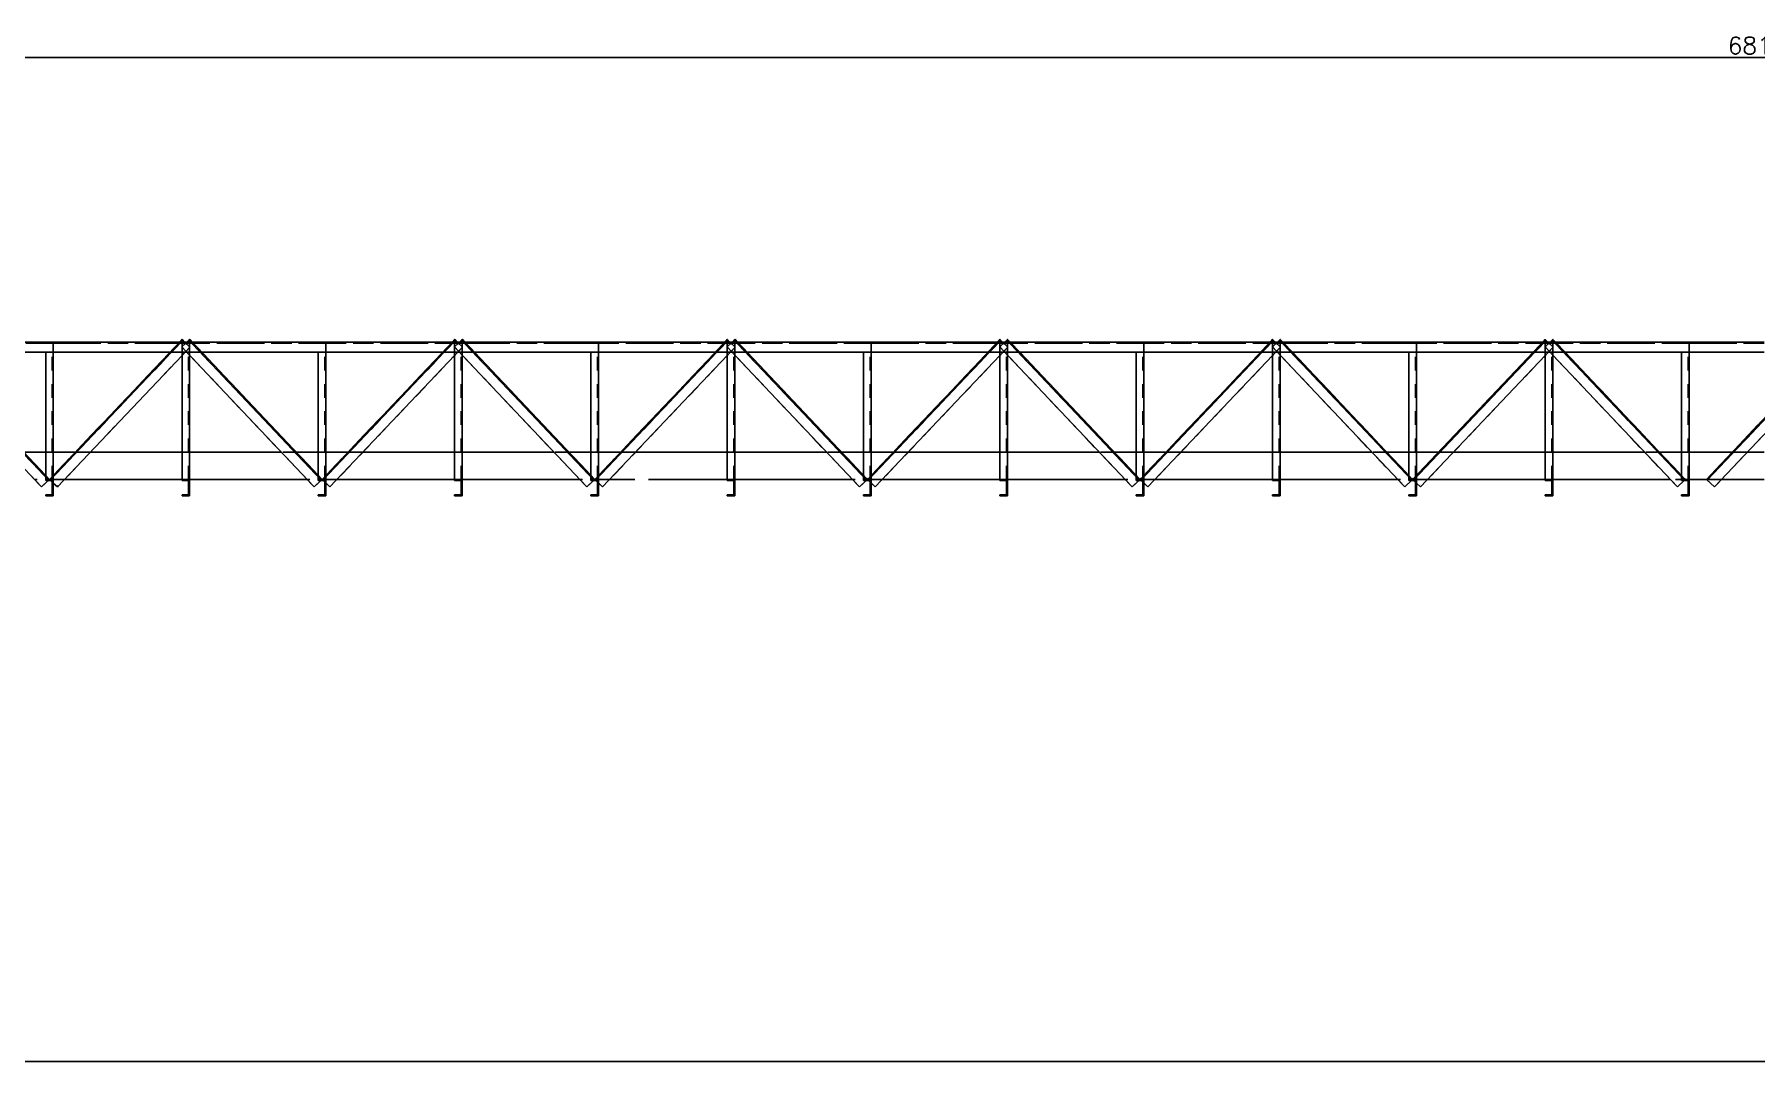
# Model space of a CAD drawing. Header units: millimetres. Extents: x 2368 to 8313, y 7493 to 11698.
# Drawn here: x 4962.8 to 5215.3, y 8225.6 to 8376.3 of the extents above; entities that cross this region are included whole.
import ezdxf

# ---------------------------------------------------------------- set-up
doc = ezdxf.new("R2010")
doc.units = ezdxf.units.MM
for name, pattern in [('XKITLINE00', [0]), ('XKITLINE02', [4, 2, -2]), ('XKITLINE03', [6, 3, -1, 1, -1])]:
    doc.linetypes.add(name, pattern=pattern)
doc.styles.add('ROMANS', font='romans.shx')
doc.dimstyles.new('MD300', dxfattribs={"dimtxt": 2.5, "dimasz": 2.5, "dimexe": 1, "dimexo": 1, "dimgap": 0.5, "dimtad": 1, "dimdec": 1, "dimlfac": 50, "dimrnd": 0.5, "dimdsep": 46, "dimtxsty": 'ROMANS', "dimcen": 1, "dimclrd": 146, "dimclre": 146, "dimclrt": 30, "dimadec": 1, "dimazin": 2, "dimtfac": 1, "dimtdec": 1, "dimtmove": 0, "dimatfit": 1, "dimfxl": 1, "dimtolj": 1, "dimtzin": 0, "dimlwd": -1, "dimlwe": -1, "dimarcsym": 0})

# ---------------------------------------------------------------- blocks, each defined once
blk = doc.blocks.new('*D53')
at = {"color": 146, "transparency": 16777216}
for p, q in [((4535.08, 8331.99), (4535.08, 8373.91)), ((5898.19, 8332.16), (5898.19, 8373.91)), ((4537.58, 8372.91), (5895.69, 8372.91))]:
    blk.add_line(p, q, dxfattribs=at)
for points in [[(4537.58, 8373.33), (4537.58, 8372.5), (4535.08, 8372.91)], [(5895.69, 8373.33), (5895.69, 8372.5), (5898.19, 8372.91)]]:
    blk.add_solid(points, dxfattribs=at)
at = {"layer": 'Defpoints', "color": 0, "transparency": 16777216}
for p in [(5898.19, 8372.91), (4535.08, 8330.99), (5898.19, 8331.16)]:
    blk.add_point(p, dxfattribs=at)
at = {"color": 30, "transparency": 16777216, "insert": (5216.63, 8374.66), "char_height": 2.5, "attachment_point": 5, "style": 'ROMANS'}
blk.add_mtext('\\A1;68155', dxfattribs=at)

msp = doc.modelspace()

# ---------------------------------------------------------------- linework, layer by layer
at = {"color": 3, "linetype": 'XKITLINE02'}
for p, q in [((5216.5881, 8331.1614), (4396.5882, 8331.1614)), ((5216.5881, 8330.9914), (4396.5882, 8330.9914)), ((5216.5882, 8330.9914), (4396.5883, 8330.9914)), ((4963.875, 8309.8924), (4944.4575, 8330.4408)), ((4964.9217, 8310.8815), (4945.5041, 8331.4298)), ((4965.0379, 8310.9913), (4945.6204, 8331.5397)), ((4965.5879, 8330.9913), (4964.4879, 8330.9913)), ((4964.4879, 8311.3404), (4964.4879, 8330.9913)), ((4965.5879, 8330.9913), (4964.4879, 8330.9913)), ((4964.4879, 8310.9913), (4964.4879, 8330.9913)), ((4984.4936, 8331.5095), (4965.0379, 8310.9913)), ((4984.6097, 8331.3994), (4965.154, 8310.8813)), ((4965.4479, 8310.9913), (4965.4479, 8330.9913)), ((4965.4479, 8310.9913), (4965.4479, 8330.9913)), ((4965.5879, 8311.3388), (4965.5879, 8330.9913)), ((4965.5879, 8310.9913), (4965.5879, 8330.9913)), ((4985.6547, 8330.4086), (4966.199, 8309.8904)), ((4984.1636, 8331.1614), (4982.7413, 8329.6614)), ((4984.3841, 8331.1614), (4982.9618, 8329.6614)), ((4985.6204, 8331.5397), (4984.4575, 8330.4408)), ((4985.2201, 8331.1614), (4984.4575, 8330.4408)), ((4985.5879, 8329.2445), (4984.4575, 8330.4408)), ((5003.875, 8309.8924), (4984.4575, 8330.4408)), ((4985.5879, 8330.9913), (4984.4879, 8330.9913)), ((4984.4879, 8329.6614), (4984.4879, 8330.9913)), ((4985.5879, 8330.9913), (4984.4879, 8330.9913)), ((4984.4879, 8310.9913), (4984.4879, 8330.9913)), ((4985.6547, 8330.4086), (4984.4879, 8329.1781)), ((4985.6547, 8330.4086), (4984.4936, 8331.5095)), ((4985.6547, 8330.4086), (4984.8607, 8331.1614)), ((4985.4479, 8310.9913), (4985.4479, 8330.9913)), ((4985.4479, 8310.9913), (4985.4479, 8330.9913)), ((5004.9217, 8310.8815), (4985.5041, 8331.4298)), ((4985.5879, 8329.6614), (4985.5879, 8330.9913)), ((4985.5879, 8310.9913), (4985.5879, 8330.9913)), ((5005.0379, 8310.9913), (4985.6204, 8331.5397)), ((4987.1752, 8329.6614), (4985.7577, 8331.1614)), ((4987.3953, 8329.6614), (4985.9778, 8331.1614)), ((5005.5879, 8330.9913), (5004.4879, 8330.9913)), ((5004.4879, 8311.3404), (5004.4879, 8330.9913)), ((5005.5879, 8330.9913), (5004.4879, 8330.9913)), ((5004.4879, 8310.9913), (5004.4879, 8330.9913)), ((5024.4936, 8331.5095), (5005.0379, 8310.9913)), ((5024.6097, 8331.3994), (5005.154, 8310.8813)), ((5005.4479, 8310.9913), (5005.4479, 8330.9913)), ((5005.4479, 8310.9913), (5005.4479, 8330.9913)), ((5005.5879, 8311.3388), (5005.5879, 8330.9913)), ((5005.5879, 8310.9913), (5005.5879, 8330.9913)), ((5025.6547, 8330.4086), (5006.199, 8309.8904)), ((5024.1636, 8331.1614), (5022.7413, 8329.6614)), ((5024.3841, 8331.1614), (5022.9618, 8329.6614)), ((5025.6204, 8331.5397), (5024.4575, 8330.4408)), ((5025.2201, 8331.1614), (5024.4575, 8330.4408)), ((5025.5879, 8329.2445), (5024.4575, 8330.4408)), ((5043.875, 8309.8924), (5024.4575, 8330.4408)), ((5025.5879, 8330.9913), (5024.4879, 8330.9913)), ((5024.4879, 8329.6614), (5024.4879, 8330.9913)), ((5025.5879, 8330.9913), (5024.4879, 8330.9913)), ((5024.4879, 8310.9913), (5024.4879, 8330.9913)), ((5025.6547, 8330.4086), (5024.4879, 8329.1781)), ((5025.6547, 8330.4086), (5024.4936, 8331.5095)), ((5025.6547, 8330.4086), (5024.8607, 8331.1614)), ((5025.4479, 8310.9913), (5025.4479, 8330.9913)), ((5025.4479, 8310.9913), (5025.4479, 8330.9913)), ((5044.9217, 8310.8815), (5025.5041, 8331.4298)), ((5025.5879, 8329.6614), (5025.5879, 8330.9913)), ((5025.5879, 8310.9913), (5025.5879, 8330.9913)), ((5045.0379, 8310.9913), (5025.6204, 8331.5397)), ((5027.1752, 8329.6614), (5025.7577, 8331.1614)), ((5027.3953, 8329.6614), (5025.9778, 8331.1614)), ((5045.5879, 8330.9913), (5044.4879, 8330.9913)), ((5044.4879, 8311.3404), (5044.4879, 8330.9913)), ((5045.5879, 8330.9913), (5044.4879, 8330.9913)), ((5044.4879, 8310.9913), (5044.4879, 8330.9913)), ((5064.4936, 8331.5095), (5045.0379, 8310.9913)), ((5064.6097, 8331.3994), (5045.154, 8310.8813)), ((5045.4479, 8310.9913), (5045.4479, 8330.9913)), ((5045.4479, 8310.9913), (5045.4479, 8330.9913)), ((5045.5879, 8311.3388), (5045.5879, 8330.9913)), ((5045.5879, 8310.9913), (5045.5879, 8330.9913)), ((5065.6547, 8330.4086), (5046.199, 8309.8904)), ((5064.1636, 8331.1614), (5062.7413, 8329.6614)), ((5064.3841, 8331.1614), (5062.9618, 8329.6614)), ((5065.6204, 8331.5397), (5064.4575, 8330.4408)), ((5065.2201, 8331.1614), (5064.4575, 8330.4408)), ((5065.5879, 8329.2445), (5064.4575, 8330.4408)), ((5083.875, 8309.8924), (5064.4575, 8330.4408)), ((5065.5879, 8330.9913), (5064.4879, 8330.9913)), ((5064.4879, 8310.9913), (5064.4879, 8330.9913)), ((5065.5879, 8330.9913), (5064.4879, 8330.9913)), ((5064.4879, 8329.6614), (5064.4879, 8330.9913)), ((5065.6547, 8330.4086), (5064.4879, 8329.1781)), ((5065.6547, 8330.4086), (5064.4936, 8331.5095)), ((5065.6547, 8330.4086), (5064.8607, 8331.1614)), ((5065.4479, 8310.9913), (5065.4479, 8330.9913)), ((5065.4479, 8310.9913), (5065.4479, 8330.9913)), ((5084.9217, 8310.8815), (5065.5041, 8331.4298)), ((5065.5879, 8310.9913), (5065.5879, 8330.9913)), ((5065.5879, 8329.6614), (5065.5879, 8330.9913)), ((5085.0379, 8310.9913), (5065.6204, 8331.5397)), ((5067.1752, 8329.6614), (5065.7577, 8331.1614)), ((5067.3953, 8329.6614), (5065.9778, 8331.1614)), ((5085.5879, 8330.9913), (5084.4879, 8330.9913)), ((5084.4879, 8310.9913), (5084.4879, 8330.9913)), ((5085.5879, 8330.9913), (5084.4879, 8330.9913)), ((5084.4879, 8311.3404), (5084.4879, 8330.9913)), ((5104.4936, 8331.5095), (5085.0379, 8310.9913)), ((5104.6097, 8331.3994), (5085.154, 8310.8813)), ((5085.4479, 8310.9913), (5085.4479, 8330.9913)), ((5085.4479, 8310.9913), (5085.4479, 8330.9913)), ((5085.5879, 8310.9913), (5085.5879, 8330.9913)), ((5085.5879, 8311.3388), (5085.5879, 8330.9913)), ((5105.6547, 8330.4086), (5086.199, 8309.8904)), ((5104.1636, 8331.1614), (5102.7413, 8329.6614)), ((5104.3841, 8331.1614), (5102.9618, 8329.6614)), ((5105.6204, 8331.5397), (5104.4575, 8330.4408)), ((5105.2201, 8331.1614), (5104.4575, 8330.4408)), ((5123.875, 8309.8924), (5104.4575, 8330.4408)), ((5105.5879, 8329.2445), (5104.4575, 8330.4408)), ((5105.5879, 8330.9913), (5104.4879, 8330.9913)), ((5104.4879, 8310.9913), (5104.4879, 8330.9913)), ((5105.5879, 8330.9913), (5104.4879, 8330.9913)), ((5104.4879, 8329.6614), (5104.4879, 8330.9913)), ((5105.6547, 8330.4086), (5104.4879, 8329.1781)), ((5105.6547, 8330.4086), (5104.4936, 8331.5095)), ((5105.6547, 8330.4086), (5104.8607, 8331.1614)), ((5105.4479, 8310.9913), (5105.4479, 8330.9913)), ((5105.4479, 8310.9913), (5105.4479, 8330.9913)), ((5124.9217, 8310.8815), (5105.5041, 8331.4298)), ((5105.5879, 8310.9913), (5105.5879, 8330.9913)), ((5105.5879, 8329.6614), (5105.5879, 8330.9913)), ((5125.0379, 8310.9913), (5105.6204, 8331.5397)), ((5107.1752, 8329.6614), (5105.7577, 8331.1614)), ((5107.3953, 8329.6614), (5105.9778, 8331.1614)), ((5125.5879, 8330.9913), (5124.4879, 8330.9913)), ((5124.4879, 8310.9913), (5124.4879, 8330.9913)), ((5125.5879, 8330.9913), (5124.4879, 8330.9913)), ((5124.4879, 8311.3404), (5124.4879, 8330.9913)), ((5144.4936, 8331.5095), (5125.0379, 8310.9913)), ((5144.6097, 8331.3994), (5125.154, 8310.8813)), ((5125.4479, 8310.9913), (5125.4479, 8330.9913)), ((5125.4479, 8310.9913), (5125.4479, 8330.9913)), ((5125.5879, 8310.9913), (5125.5879, 8330.9913)), ((5125.5879, 8311.3388), (5125.5879, 8330.9913)), ((5145.6547, 8330.4086), (5126.199, 8309.8904)), ((5144.1636, 8331.1614), (5142.7413, 8329.6614)), ((5144.3841, 8331.1614), (5142.9618, 8329.6614)), ((5145.6204, 8331.5397), (5144.4575, 8330.4408)), ((5145.2201, 8331.1614), (5144.4575, 8330.4408)), ((5145.5879, 8329.2445), (5144.4575, 8330.4408)), ((5163.875, 8309.8924), (5144.4575, 8330.4408)), ((5145.5879, 8330.9913), (5144.4879, 8330.9913)), ((5144.4879, 8310.9913), (5144.4879, 8330.9913)), ((5145.5879, 8330.9913), (5144.4879, 8330.9913)), ((5144.4879, 8329.6614), (5144.4879, 8330.9913)), ((5145.6547, 8330.4086), (5144.4879, 8329.1781)), ((5145.6547, 8330.4086), (5144.4936, 8331.5095)), ((5145.6547, 8330.4086), (5144.8607, 8331.1614)), ((5145.4479, 8310.9913), (5145.4479, 8330.9913)), ((5145.4479, 8310.9913), (5145.4479, 8330.9913)), ((5164.9217, 8310.8815), (5145.5041, 8331.4298)), ((5145.5879, 8310.9913), (5145.5879, 8330.9913)), ((5145.5879, 8329.6614), (5145.5879, 8330.9913)), ((5165.0379, 8310.9913), (5145.6204, 8331.5397)), ((5147.1752, 8329.6614), (5145.7577, 8331.1614)), ((5147.3953, 8329.6614), (5145.9778, 8331.1614)), ((5165.5879, 8330.9913), (5164.4879, 8330.9913)), ((5164.4879, 8310.9913), (5164.4879, 8330.9913)), ((5165.5879, 8330.9913), (5164.4879, 8330.9913)), ((5164.4879, 8311.3404), (5164.4879, 8330.9913)), ((5184.4936, 8331.5095), (5165.0379, 8310.9913)), ((5184.6097, 8331.3994), (5165.154, 8310.8813)), ((5165.4479, 8310.9913), (5165.4479, 8330.9913)), ((5165.4479, 8310.9913), (5165.4479, 8330.9913)), ((5165.5879, 8310.9913), (5165.5879, 8330.9913)), ((5165.5879, 8311.3388), (5165.5879, 8330.9913)), ((5185.6547, 8330.4086), (5166.199, 8309.8904)), ((5182.7413, 8329.6614), (5184.1636, 8331.1614)), ((5182.9618, 8329.6614), (5184.3841, 8331.1614)), ((5184.4575, 8330.4408), (5185.6204, 8331.5397)), ((5184.4575, 8330.4408), (5185.2201, 8331.1614)), ((5185.5879, 8329.2445), (5184.4575, 8330.4408)), ((5203.875, 8309.8924), (5184.4575, 8330.4408)), ((5185.5879, 8330.9913), (5184.4879, 8330.9913)), ((5184.4879, 8329.6614), (5184.4879, 8330.9913)), ((5185.5879, 8330.9913), (5184.4879, 8330.9913)), ((5184.4879, 8310.9913), (5184.4879, 8330.9913)), ((5185.6547, 8330.4086), (5184.4879, 8329.1781)), ((5185.6547, 8330.4086), (5184.4936, 8331.5095)), ((5185.6547, 8330.4086), (5184.8607, 8331.1614)), ((5185.4479, 8310.9913), (5185.4479, 8330.9913)), ((5185.4479, 8310.9913), (5185.4479, 8330.9913)), ((5185.5041, 8331.4298), (5185.6204, 8331.5397)), ((5204.9217, 8310.8815), (5185.5041, 8331.4298)), ((5185.5879, 8329.6614), (5185.5879, 8330.9913)), ((5185.5879, 8310.9913), (5185.5879, 8330.9913)), ((5205.0379, 8310.9913), (5185.6204, 8331.5397)), ((5187.1752, 8329.6614), (5185.7577, 8331.1614)), ((5187.3953, 8329.6614), (5185.9778, 8331.1614)), ((5205.5879, 8330.9913), (5204.4879, 8330.9913)), ((5204.4879, 8311.3404), (5204.4879, 8330.9913)), ((5205.5879, 8330.9913), (5204.4879, 8330.9913)), ((5204.4879, 8310.9913), (5204.4879, 8330.9913)), ((5205.4479, 8310.9913), (5205.4479, 8330.9913)), ((5205.4479, 8310.9913), (5205.4479, 8330.9913)), ((5205.5879, 8329.6614), (5205.5879, 8330.9913)), ((5205.5879, 8310.9913), (5205.5879, 8330.9913)), ((5208.1384, 8310.9913), (5227.5559, 8331.5397)), ((5208.2547, 8310.8815), (5227.6722, 8331.4298)), ((5209.3013, 8309.8924), (5228.7189, 8330.4408)), ((5216.5881, 8329.6614), (4396.5882, 8329.6614)), ((4965.5879, 8314.9913), (4964.4879, 8314.9913)), ((4971.0357, 8314.9913), (4968.8308, 8314.9913)), ((4985.5879, 8314.9913), (4984.4879, 8314.9913)), ((5001.2581, 8314.9913), (4999.0568, 8314.9913)), ((5005.5879, 8314.9913), (5004.4879, 8314.9913)), ((5011.0357, 8314.9913), (5008.8308, 8314.9913)), ((5025.5879, 8314.9913), (5024.4879, 8314.9913)), ((5041.2581, 8314.9913), (5039.0568, 8314.9913)), ((5045.5879, 8314.9913), (5044.4879, 8314.9913)), ((5051.0357, 8314.9913), (5048.8308, 8314.9913)), ((5065.5879, 8314.9913), (5064.4879, 8314.9913)), ((5081.2581, 8314.9913), (5079.0568, 8314.9913)), ((5085.5879, 8314.9913), (5084.4879, 8314.9913)), ((5091.0357, 8314.9913), (5088.8308, 8314.9913)), ((5105.5879, 8314.9913), (5104.4879, 8314.9913)), ((5121.2581, 8314.9913), (5119.0568, 8314.9913)), ((5125.5879, 8314.9913), (5124.4879, 8314.9913)), ((5131.0357, 8314.9913), (5128.8308, 8314.9913)), ((5145.5879, 8314.9913), (5144.4879, 8314.9913)), ((5161.2581, 8314.9913), (5159.0568, 8314.9913)), ((5165.5879, 8314.9913), (5164.4879, 8314.9913)), ((5171.0357, 8314.9913), (5168.8308, 8314.9913)), ((5185.5879, 8314.9913), (5184.4879, 8314.9913)), ((5201.2581, 8314.9913), (5199.0568, 8314.9913)), ((5205.5879, 8314.9913), (5204.4879, 8314.9913)), ((5214.1196, 8314.9913), (5211.9182, 8314.9913)), ((4967.2428, 8310.9913), (4962.8366, 8310.9913)), ((4965.0379, 8310.9913), (4963.875, 8309.8924)), ((4964.4879, 8311.3404), (4964.4879, 8311.5734)), ((4965.5879, 8310.9913), (4964.4879, 8310.9913)), ((4965.2584, 8310.9913), (4964.8179, 8310.9913)), ((4965.2584, 8310.9913), (4964.8179, 8310.9913)), ((4964.9216, 8310.8815), (4964.8623, 8310.8253)), ((4965.2453, 8310.7947), (4965.0379, 8310.9913)), ((4966.199, 8309.8904), (4965.0379, 8310.9913)), ((4965.5879, 8310.4698), (4965.4479, 8310.6026)), ((4965.5879, 8311.3388), (4965.5879, 8311.5714)), ((4985.5879, 8310.9913), (4984.4879, 8310.9913)), ((4985.5879, 8310.9913), (4984.4879, 8310.9913)), ((5007.2428, 8310.9913), (5002.8366, 8310.9913)), ((5005.0379, 8310.9913), (5003.875, 8309.8924)), ((5004.4879, 8311.3404), (5004.4879, 8311.5734)), ((5005.5879, 8310.9913), (5004.4879, 8310.9913)), ((5005.2584, 8310.9913), (5004.8179, 8310.9913)), ((5005.2584, 8310.9913), (5004.8179, 8310.9913)), ((5004.9216, 8310.8815), (5004.8623, 8310.8253)), ((5005.2453, 8310.7947), (5005.0379, 8310.9913)), ((5006.199, 8309.8904), (5005.0379, 8310.9913)), ((5005.5879, 8310.4698), (5005.4479, 8310.6026)), ((5005.5879, 8311.3388), (5005.5879, 8311.5714)), ((5025.5879, 8310.9913), (5024.4879, 8310.9913)), ((5025.5879, 8310.9913), (5024.4879, 8310.9913)), ((5047.2428, 8310.9913), (5042.8366, 8310.9913)), ((5045.0379, 8310.9913), (5043.875, 8309.8924)), ((5044.4879, 8311.3404), (5044.4879, 8311.5734)), ((5045.5879, 8310.9913), (5044.4879, 8310.9913)), ((5045.2584, 8310.9913), (5044.8179, 8310.9913)), ((5045.2584, 8310.9913), (5044.8179, 8310.9913)), ((5044.9216, 8310.8815), (5044.8623, 8310.8253)), ((5045.2453, 8310.7947), (5045.0379, 8310.9913)), ((5046.199, 8309.8904), (5045.0379, 8310.9913)), ((5045.5879, 8310.4698), (5045.4479, 8310.6026)), ((5045.5879, 8311.3388), (5045.5879, 8311.5714)), ((5054.9051, 8310.9913), (5050.2712, 8310.9913)), ((5065.5879, 8310.9913), (5064.4879, 8310.9913)), ((5065.5879, 8310.9913), (5064.4879, 8310.9913)), ((5087.2428, 8310.9913), (5082.8366, 8310.9913)), ((5085.0379, 8310.9913), (5083.875, 8309.8924)), ((5084.4879, 8311.3404), (5084.4879, 8311.5734)), ((5085.5879, 8310.9913), (5084.4879, 8310.9913)), ((5085.2584, 8310.9913), (5084.8179, 8310.9913)), ((5085.2584, 8310.9913), (5084.8179, 8310.9913)), ((5084.9216, 8310.8815), (5084.8623, 8310.8253)), ((5086.199, 8309.8904), (5085.0379, 8310.9913)), ((5085.2453, 8310.7947), (5085.0379, 8310.9913)), ((5085.5879, 8310.4698), (5085.4479, 8310.6026)), ((5085.5879, 8311.3388), (5085.5879, 8311.5714)), ((5105.5879, 8310.9913), (5104.4879, 8310.9913)), ((5105.5879, 8310.9913), (5104.4879, 8310.9913)), ((5127.2428, 8310.9913), (5122.8366, 8310.9913)), ((5125.0379, 8310.9913), (5123.875, 8309.8924)), ((5124.4879, 8311.3404), (5124.4879, 8311.5734)), ((5125.5879, 8310.9913), (5124.4879, 8310.9913)), ((5125.2584, 8310.9913), (5124.8179, 8310.9913)), ((5125.2584, 8310.9913), (5124.8179, 8310.9913)), ((5124.9216, 8310.8815), (5124.8623, 8310.8253)), ((5126.199, 8309.8904), (5125.0379, 8310.9913)), ((5125.2453, 8310.7947), (5125.0379, 8310.9913)), ((5125.5879, 8310.4698), (5125.4479, 8310.6026)), ((5125.5879, 8311.3388), (5125.5879, 8311.5714)), ((5145.5879, 8310.9913), (5144.4879, 8310.9913)), ((5145.5879, 8310.9913), (5144.4879, 8310.9913)), ((5167.2428, 8310.9913), (5162.8366, 8310.9913)), ((5165.0379, 8310.9913), (5163.875, 8309.8924)), ((5164.4879, 8311.3404), (5164.4879, 8311.5734)), ((5165.5879, 8310.9913), (5164.4879, 8310.9913)), ((5165.2584, 8310.9913), (5164.8179, 8310.9913)), ((5165.2584, 8310.9913), (5164.8179, 8310.9913)), ((5164.9216, 8310.8815), (5164.8623, 8310.8253)), ((5165.2453, 8310.7947), (5165.0379, 8310.9913)), ((5166.199, 8309.8904), (5165.0379, 8310.9913)), ((5165.5879, 8310.4698), (5165.4479, 8310.6026)), ((5165.5879, 8311.3388), (5165.5879, 8311.5714)), ((5185.5879, 8310.9913), (5184.4879, 8310.9913)), ((5185.5879, 8310.9913), (5184.4879, 8310.9913)), ((5205.5879, 8310.9913), (5202.8366, 8310.9913)), ((5203.875, 8309.8924), (5205.0379, 8310.9913)), ((5204.4879, 8311.3404), (5204.4879, 8311.5734)), ((5205.5879, 8310.9913), (5204.4879, 8310.9913)), ((5205.038, 8310.9913), (5204.8179, 8310.9913)), ((5205.038, 8310.9913), (5204.8179, 8310.9913)), ((5204.8623, 8310.8253), (5205.0379, 8310.9913)), ((5210.3397, 8310.9913), (5208.1383, 8310.9913)), ((5209.3013, 8309.8924), (5208.1384, 8310.9913)), ((5208.2547, 8310.8814), (5208.1384, 8310.9913))]:
    msp.add_line(p, q, dxfattribs=at)
at = {"color": 1, "linetype": 'XKITLINE03'}
for p, q in [((5216.5881, 8330.9914), (4396.5882, 8330.9914)), ((5216.5882, 8330.9914), (4396.5883, 8330.9914)), ((4945.6204, 8331.5397), (4965.0379, 8310.9913)), ((4965.0379, 8310.9913), (4945.6204, 8331.5397)), ((4965.0379, 8310.9913), (4984.4936, 8331.5095)), ((4984.4936, 8331.5095), (4965.0379, 8310.9913)), ((4965.5879, 8330.9913), (4965.5879, 8310.9913)), ((4965.5879, 8330.9913), (4965.5879, 8310.9913)), ((4985.5879, 8330.9913), (4985.5879, 8310.9913)), ((4985.5879, 8330.9913), (4985.5879, 8310.9913)), ((4985.6204, 8331.5397), (5005.0379, 8310.9913)), ((5005.0379, 8310.9913), (4985.6204, 8331.5397)), ((5005.0379, 8310.9913), (5024.4936, 8331.5095)), ((5024.4936, 8331.5095), (5005.0379, 8310.9913)), ((5005.5879, 8330.9913), (5005.5879, 8310.9913)), ((5005.5879, 8330.9913), (5005.5879, 8310.9913)), ((5025.5879, 8330.9913), (5025.5879, 8310.9913)), ((5025.5879, 8330.9913), (5025.5879, 8310.9913)), ((5025.6204, 8331.5397), (5045.0379, 8310.9913)), ((5045.0379, 8310.9913), (5025.6204, 8331.5397)), ((5045.0379, 8310.9913), (5064.4936, 8331.5095)), ((5064.4936, 8331.5095), (5045.0379, 8310.9913)), ((5045.5879, 8330.9913), (5045.5879, 8310.9913)), ((5045.5879, 8330.9913), (5045.5879, 8310.9913)), ((5065.5879, 8330.9913), (5065.5879, 8310.9913)), ((5065.5879, 8330.9913), (5065.5879, 8310.9913)), ((5065.6204, 8331.5397), (5085.0379, 8310.9913)), ((5085.0379, 8310.9913), (5065.6204, 8331.5397)), ((5104.4936, 8331.5095), (5085.0379, 8310.9913)), ((5085.0379, 8310.9913), (5104.4936, 8331.5095)), ((5085.5879, 8330.9913), (5085.5879, 8310.9913)), ((5085.5879, 8330.9913), (5085.5879, 8310.9913)), ((5105.5879, 8330.9913), (5105.5879, 8310.9913)), ((5105.5879, 8330.9913), (5105.5879, 8310.9913)), ((5125.0379, 8310.9913), (5105.6204, 8331.5397)), ((5105.6204, 8331.5397), (5125.0379, 8310.9913)), ((5144.4936, 8331.5095), (5125.0379, 8310.9913)), ((5125.0379, 8310.9913), (5144.4936, 8331.5095)), ((5125.5879, 8330.9913), (5125.5879, 8310.9913)), ((5125.5879, 8330.9913), (5125.5879, 8310.9913)), ((5145.5879, 8330.9913), (5145.5879, 8310.9913)), ((5145.5879, 8330.9913), (5145.5879, 8310.9913)), ((5145.6204, 8331.5397), (5165.0379, 8310.9913)), ((5165.0379, 8310.9913), (5145.6204, 8331.5397)), ((5165.0379, 8310.9913), (5184.4936, 8331.5095)), ((5184.4936, 8331.5095), (5165.0379, 8310.9913)), ((5165.5879, 8330.9913), (5165.5879, 8310.9913)), ((5165.5879, 8330.9913), (5165.5879, 8310.9913)), ((5185.5879, 8330.9913), (5185.5879, 8310.9913)), ((5185.5879, 8330.9913), (5185.5879, 8310.9913)), ((5185.6204, 8331.5397), (5205.0379, 8310.9913)), ((5205.0379, 8310.9913), (5185.6204, 8331.5397)), ((5205.5879, 8330.9913), (5205.5879, 8310.9913)), ((5205.5879, 8330.9913), (5205.5879, 8310.9913)), ((5227.5559, 8331.5397), (5208.1384, 8310.9913)), ((5208.1384, 8310.9913), (5227.5559, 8331.5397)), ((4965.5879, 8310.9913), (4965.5879, 8310.9913)), ((4985.5879, 8310.9913), (4985.5879, 8310.9913)), ((5005.5879, 8310.9913), (5005.5879, 8310.9913)), ((5025.5879, 8310.9913), (5025.5879, 8310.9913)), ((5045.5879, 8310.9913), (5045.5879, 8310.9913)), ((5065.5879, 8310.9913), (5065.5879, 8310.9913)), ((5085.5879, 8310.9913), (5085.5879, 8310.9913)), ((5105.5879, 8310.9913), (5105.5879, 8310.9913)), ((5125.5879, 8310.9913), (5125.5879, 8310.9913)), ((5145.5879, 8310.9913), (5145.5879, 8310.9913)), ((5165.5879, 8310.9913), (5165.5879, 8310.9913)), ((5185.5879, 8310.9913), (5185.5879, 8310.9913)), ((5205.5879, 8310.9913), (5205.5879, 8310.9913))]:
    msp.add_line(p, q, dxfattribs=at)
at = {"color": 7, "linetype": 'XKITLINE00'}
for p, q in [((5216.5882, 8331.1614), (4396.5883, 8331.1614)), ((4984.4936, 8331.5095), (4984.1636, 8331.1614)), ((4984.6097, 8331.3994), (4984.3841, 8331.1614)), ((4984.8607, 8331.1614), (4984.4936, 8331.5095)), ((4985.5041, 8331.4298), (4985.2201, 8331.1614)), ((4985.6204, 8331.5397), (4985.5041, 8331.4298)), ((4985.7577, 8331.1614), (4985.5041, 8331.4298)), ((4985.9778, 8331.1614), (4985.6204, 8331.5397)), ((5024.4936, 8331.5095), (5024.1636, 8331.1614)), ((5024.6097, 8331.3994), (5024.3841, 8331.1614)), ((5024.8607, 8331.1614), (5024.4936, 8331.5095)), ((5025.5041, 8331.4298), (5025.2201, 8331.1614)), ((5025.6204, 8331.5397), (5025.5041, 8331.4298)), ((5025.7577, 8331.1614), (5025.5041, 8331.4298)), ((5025.9778, 8331.1614), (5025.6204, 8331.5397)), ((5064.4936, 8331.5095), (5064.1636, 8331.1614)), ((5064.6097, 8331.3994), (5064.3841, 8331.1614)), ((5064.8607, 8331.1614), (5064.4936, 8331.5095)), ((5065.5041, 8331.4298), (5065.2201, 8331.1614)), ((5065.6204, 8331.5397), (5065.5041, 8331.4298)), ((5065.7577, 8331.1614), (5065.5041, 8331.4298)), ((5065.9778, 8331.1614), (5065.6204, 8331.5397)), ((5104.4936, 8331.5095), (5104.1636, 8331.1614)), ((5104.6097, 8331.3994), (5104.3841, 8331.1614)), ((5104.8607, 8331.1614), (5104.4936, 8331.5095)), ((5105.5041, 8331.4298), (5105.2201, 8331.1614)), ((5105.6204, 8331.5397), (5105.5041, 8331.4298)), ((5105.7577, 8331.1614), (5105.5041, 8331.4298)), ((5105.9778, 8331.1614), (5105.6204, 8331.5397)), ((5144.4936, 8331.5095), (5144.1636, 8331.1614)), ((5144.6097, 8331.3994), (5144.3841, 8331.1614)), ((5144.8607, 8331.1614), (5144.4936, 8331.5095)), ((5145.5041, 8331.4298), (5145.2201, 8331.1614)), ((5145.6204, 8331.5397), (5145.5041, 8331.4298)), ((5145.7577, 8331.1614), (5145.5041, 8331.4298)), ((5145.9778, 8331.1614), (5145.6204, 8331.5397)), ((5184.1636, 8331.1614), (5184.4936, 8331.5095)), ((5184.3841, 8331.1614), (5184.6097, 8331.3994)), ((5184.8607, 8331.1614), (5184.4936, 8331.5095)), ((5185.2201, 8331.1614), (5185.5041, 8331.4298)), ((5185.6204, 8331.5397), (5185.5041, 8331.4298)), ((5185.7577, 8331.1614), (5185.5041, 8331.4298)), ((5185.9778, 8331.1614), (5185.6204, 8331.5397)), ((5216.5882, 8329.6614), (4396.5883, 8329.6614)), ((4963.875, 8309.8924), (4945.5879, 8329.2445)), ((4964.9216, 8310.8815), (4947.1752, 8329.6614)), ((4965.0379, 8310.9913), (4947.3953, 8329.6614)), ((4964.4879, 8311.5734), (4964.4879, 8329.6614)), ((4982.7413, 8329.6614), (4965.0379, 8310.9913)), ((4982.9618, 8329.6614), (4965.154, 8310.8813)), ((4965.5879, 8311.5714), (4965.5879, 8329.6614)), ((4984.4879, 8329.1781), (4966.199, 8309.8904)), ((4984.4879, 8310.9913), (4984.4879, 8329.6614)), ((4985.5879, 8310.9913), (4985.5879, 8329.6614)), ((5003.875, 8309.8924), (4985.5879, 8329.2445)), ((5004.9216, 8310.8815), (4987.1752, 8329.6614)), ((5005.0379, 8310.9913), (4987.3953, 8329.6614)), ((5004.4879, 8311.5734), (5004.4879, 8329.6614)), ((5022.7413, 8329.6614), (5005.0379, 8310.9913)), ((5022.9618, 8329.6614), (5005.154, 8310.8813)), ((5005.5879, 8311.5714), (5005.5879, 8329.6614)), ((5024.4879, 8329.1781), (5006.199, 8309.8904)), ((5024.4879, 8310.9913), (5024.4879, 8329.6614)), ((5025.5879, 8310.9913), (5025.5879, 8329.6614)), ((5043.875, 8309.8924), (5025.5879, 8329.2445)), ((5044.9216, 8310.8815), (5027.1752, 8329.6614)), ((5045.0379, 8310.9913), (5027.3953, 8329.6614)), ((5044.4879, 8311.5734), (5044.4879, 8329.6614)), ((5062.7413, 8329.6614), (5045.0379, 8310.9913)), ((5062.9618, 8329.6614), (5045.154, 8310.8813)), ((5045.5879, 8311.5714), (5045.5879, 8329.6614)), ((5064.4879, 8329.1781), (5046.199, 8309.8904)), ((5064.4879, 8310.9913), (5064.4879, 8329.6614)), ((5065.5879, 8310.9913), (5065.5879, 8329.6614)), ((5083.875, 8309.8924), (5065.5879, 8329.2445)), ((5084.9216, 8310.8815), (5067.1752, 8329.6614)), ((5085.0379, 8310.9913), (5067.3953, 8329.6614)), ((5084.4879, 8311.5734), (5084.4879, 8329.6614)), ((5102.7413, 8329.6614), (5085.0379, 8310.9913)), ((5102.9618, 8329.6614), (5085.154, 8310.8813)), ((5085.5879, 8311.5714), (5085.5879, 8329.6614)), ((5104.4879, 8329.1781), (5086.199, 8309.8904)), ((5104.4879, 8310.9913), (5104.4879, 8329.6614)), ((5105.5879, 8310.9913), (5105.5879, 8329.6614)), ((5123.875, 8309.8924), (5105.5879, 8329.2445)), ((5124.9216, 8310.8815), (5107.1752, 8329.6614)), ((5125.0379, 8310.9913), (5107.3953, 8329.6614)), ((5124.4879, 8311.5734), (5124.4879, 8329.6614)), ((5142.7413, 8329.6614), (5125.0379, 8310.9913)), ((5142.9618, 8329.6614), (5125.154, 8310.8813)), ((5125.5879, 8311.5714), (5125.5879, 8329.6614)), ((5144.4879, 8329.1781), (5126.199, 8309.8904)), ((5144.4879, 8310.9913), (5144.4879, 8329.6614)), ((5145.5879, 8310.9913), (5145.5879, 8329.6614)), ((5163.875, 8309.8924), (5145.5879, 8329.2445)), ((5164.9216, 8310.8815), (5147.1752, 8329.6614)), ((5165.0379, 8310.9913), (5147.3953, 8329.6614)), ((5164.4879, 8311.5734), (5164.4879, 8329.6614)), ((5182.7413, 8329.6614), (5165.0379, 8310.9913)), ((5182.9618, 8329.6614), (5165.154, 8310.8813)), ((5165.5879, 8311.5714), (5165.5879, 8329.6614)), ((5184.4879, 8329.1781), (5166.199, 8309.8904)), ((5184.4879, 8310.9913), (5184.4879, 8329.6614)), ((5185.5879, 8310.9913), (5185.5879, 8329.6614)), ((5203.875, 8309.8924), (5185.5879, 8329.2445)), ((5204.9216, 8310.8815), (5187.1752, 8329.6614)), ((5205.0379, 8310.9913), (5187.3953, 8329.6614)), ((5204.4879, 8311.5734), (5204.4879, 8329.6614)), ((5205.5879, 8310.9913), (5205.5879, 8329.6614)), ((5208.1384, 8310.9913), (5225.781, 8329.6614)), ((5208.2547, 8310.8814), (5226.0012, 8329.6614)), ((5209.3013, 8309.8924), (5227.5884, 8329.2445)), ((4964.4879, 8314.9913), (4961.2581, 8314.9913)), ((4968.8308, 8314.9913), (4965.5879, 8314.9913)), ((4984.4879, 8314.9913), (4971.0357, 8314.9913)), ((4999.0568, 8314.9913), (4985.5879, 8314.9913)), ((5004.4879, 8314.9913), (5001.2581, 8314.9913)), ((5008.8308, 8314.9913), (5005.5879, 8314.9913)), ((5024.4879, 8314.9913), (5011.0357, 8314.9913)), ((5039.0568, 8314.9913), (5025.5879, 8314.9913)), ((5044.4879, 8314.9913), (5041.2581, 8314.9913)), ((5048.8308, 8314.9913), (5045.5879, 8314.9913)), ((5064.4879, 8314.9913), (5051.0357, 8314.9913)), ((5079.0568, 8314.9913), (5065.5879, 8314.9913)), ((5084.4879, 8314.9913), (5081.2581, 8314.9913)), ((5088.8308, 8314.9913), (5085.5879, 8314.9913)), ((5104.4879, 8314.9913), (5091.0357, 8314.9913)), ((5119.0568, 8314.9913), (5105.5879, 8314.9913)), ((5124.4879, 8314.9913), (5121.2581, 8314.9913)), ((5128.8308, 8314.9913), (5125.5879, 8314.9913)), ((5144.4879, 8314.9913), (5131.0357, 8314.9913)), ((5159.0568, 8314.9913), (5145.5879, 8314.9913)), ((5164.4879, 8314.9913), (5161.2581, 8314.9913)), ((5168.8308, 8314.9913), (5165.5879, 8314.9913)), ((5184.4879, 8314.9913), (5171.0357, 8314.9913)), ((5199.0568, 8314.9913), (5185.5879, 8314.9913)), ((5204.4879, 8314.9913), (5201.2581, 8314.9913)), ((5211.9182, 8314.9913), (5205.5879, 8314.9913)), ((5216.5882, 8314.9913), (5214.1196, 8314.9913)), ((4964.8623, 8310.8253), (4963.875, 8309.8924)), ((4964.4879, 8310.9913), (4964.4879, 8311.3404)), ((4964.8179, 8310.9913), (4964.4879, 8310.9913)), ((4964.8179, 8310.9913), (4964.4879, 8310.9913)), ((4964.4879, 8310.8553), (4964.4879, 8310.9913)), ((4965.4479, 8310.7785), (4964.4879, 8310.8553)), ((4965.0379, 8310.9913), (4964.9216, 8310.8815)), ((4965.154, 8310.8813), (4965.0379, 8310.9913)), ((4965.4479, 8310.6026), (4965.2453, 8310.7947)), ((4965.5879, 8310.9913), (4965.2584, 8310.9913)), ((4965.5879, 8310.9913), (4965.2584, 8310.9913)), ((4965.4479, 8308.8041), (4965.4479, 8310.7785)), ((4965.5879, 8310.9913), (4965.5879, 8311.3388)), ((4965.5879, 8308.5913), (4965.5879, 8310.9913)), ((4966.199, 8309.8904), (4965.5879, 8310.4698)), ((4984.4879, 8310.9913), (4967.2428, 8310.9913)), ((4985.5879, 8310.9913), (4984.4879, 8310.9913)), ((4984.4879, 8310.8553), (4984.4879, 8310.9913)), ((4985.5879, 8310.9913), (4984.4879, 8310.9913)), ((4985.4479, 8310.7785), (4984.4879, 8310.8553)), ((4985.4479, 8308.8041), (4985.4479, 8310.7785)), ((5002.8366, 8310.9913), (4985.5879, 8310.9913)), ((4985.5879, 8308.5913), (4985.5879, 8310.9913)), ((5004.8623, 8310.8253), (5003.875, 8309.8924)), ((5004.4879, 8310.9913), (5004.4879, 8311.3404)), ((5004.8179, 8310.9913), (5004.4879, 8310.9913)), ((5004.8179, 8310.9913), (5004.4879, 8310.9913)), ((5004.4879, 8310.8553), (5004.4879, 8310.9913)), ((5005.4479, 8310.7785), (5004.4879, 8310.8553)), ((5005.0379, 8310.9913), (5004.9216, 8310.8815)), ((5005.154, 8310.8813), (5005.0379, 8310.9913)), ((5005.4479, 8310.6026), (5005.2453, 8310.7947)), ((5005.5879, 8310.9913), (5005.2584, 8310.9913)), ((5005.5879, 8310.9913), (5005.2584, 8310.9913)), ((5005.4479, 8308.8041), (5005.4479, 8310.7785)), ((5005.5879, 8310.9913), (5005.5879, 8311.3388)), ((5005.5879, 8308.5913), (5005.5879, 8310.9913)), ((5006.199, 8309.8904), (5005.5879, 8310.4698)), ((5024.4879, 8310.9913), (5007.2428, 8310.9913)), ((5024.4879, 8310.8553), (5024.4879, 8310.9913)), ((5025.5879, 8310.9913), (5024.4879, 8310.9913)), ((5025.5879, 8310.9913), (5024.4879, 8310.9913)), ((5025.4479, 8310.7785), (5024.4879, 8310.8553)), ((5025.4479, 8308.8041), (5025.4479, 8310.7785)), ((5042.8366, 8310.9913), (5025.5879, 8310.9913)), ((5025.5879, 8308.5913), (5025.5879, 8310.9913)), ((5044.8623, 8310.8253), (5043.875, 8309.8924)), ((5044.4879, 8310.9913), (5044.4879, 8311.3404)), ((5044.8179, 8310.9913), (5044.4879, 8310.9913)), ((5044.8179, 8310.9913), (5044.4879, 8310.9913)), ((5044.4879, 8310.8553), (5044.4879, 8310.9913)), ((5045.4479, 8310.7785), (5044.4879, 8310.8553)), ((5045.0379, 8310.9913), (5044.9216, 8310.8815)), ((5045.154, 8310.8813), (5045.0379, 8310.9913)), ((5045.4479, 8310.6026), (5045.2453, 8310.7947)), ((5045.5879, 8310.9913), (5045.2584, 8310.9913)), ((5045.5879, 8310.9913), (5045.2584, 8310.9913)), ((5045.4479, 8308.8041), (5045.4479, 8310.7785)), ((5045.5879, 8310.9913), (5045.5879, 8311.3388)), ((5045.5879, 8308.5913), (5045.5879, 8310.9913)), ((5046.199, 8309.8904), (5045.5879, 8310.4698)), ((5050.2712, 8310.9913), (5047.2428, 8310.9913)), ((5064.4879, 8310.9913), (5054.9051, 8310.9913)), ((5064.4879, 8310.8553), (5064.4879, 8310.9913)), ((5065.5879, 8310.9913), (5064.4879, 8310.9913)), ((5065.5879, 8310.9913), (5064.4879, 8310.9913)), ((5065.4479, 8310.7785), (5064.4879, 8310.8553)), ((5065.4479, 8308.8041), (5065.4479, 8310.7785)), ((5082.8366, 8310.9913), (5065.5879, 8310.9913)), ((5065.5879, 8308.5913), (5065.5879, 8310.9913)), ((5084.8623, 8310.8253), (5083.875, 8309.8924)), ((5084.4879, 8310.9913), (5084.4879, 8311.3404)), ((5084.8179, 8310.9913), (5084.4879, 8310.9913)), ((5084.4879, 8310.8553), (5084.4879, 8310.9913)), ((5084.8179, 8310.9913), (5084.4879, 8310.9913)), ((5085.4479, 8310.7785), (5084.4879, 8310.8553)), ((5085.0379, 8310.9913), (5084.9216, 8310.8815)), ((5085.154, 8310.8813), (5085.0379, 8310.9913)), ((5085.4479, 8310.6026), (5085.2453, 8310.7947)), ((5085.5879, 8310.9913), (5085.2584, 8310.9913)), ((5085.5879, 8310.9913), (5085.2584, 8310.9913)), ((5085.4479, 8308.8041), (5085.4479, 8310.7785)), ((5085.5879, 8310.9913), (5085.5879, 8311.3388)), ((5085.5879, 8308.5913), (5085.5879, 8310.9913)), ((5086.199, 8309.8904), (5085.5879, 8310.4698)), ((5104.4879, 8310.9913), (5087.2428, 8310.9913)), ((5105.5879, 8310.9913), (5104.4879, 8310.9913)), ((5104.4879, 8310.8553), (5104.4879, 8310.9913)), ((5105.5879, 8310.9913), (5104.4879, 8310.9913)), ((5105.4479, 8310.7785), (5104.4879, 8310.8553)), ((5105.4479, 8308.8041), (5105.4479, 8310.7785)), ((5122.8366, 8310.9913), (5105.5879, 8310.9913)), ((5105.5879, 8308.5913), (5105.5879, 8310.9913)), ((5124.8623, 8310.8253), (5123.875, 8309.8924)), ((5124.4879, 8310.9913), (5124.4879, 8311.3404)), ((5124.8179, 8310.9913), (5124.4879, 8310.9913)), ((5124.8179, 8310.9913), (5124.4879, 8310.9913)), ((5124.4879, 8310.8553), (5124.4879, 8310.9913)), ((5125.4479, 8310.7785), (5124.4879, 8310.8553)), ((5125.0379, 8310.9913), (5124.9216, 8310.8815)), ((5125.154, 8310.8813), (5125.0379, 8310.9913)), ((5125.4479, 8310.6026), (5125.2453, 8310.7947)), ((5125.5879, 8310.9913), (5125.2584, 8310.9913)), ((5125.5879, 8310.9913), (5125.2584, 8310.9913)), ((5125.4479, 8308.8041), (5125.4479, 8310.7785)), ((5125.5879, 8310.9913), (5125.5879, 8311.3388)), ((5125.5879, 8308.5913), (5125.5879, 8310.9913)), ((5126.199, 8309.8904), (5125.5879, 8310.4698)), ((5144.4879, 8310.9913), (5127.2428, 8310.9913)), ((5145.5879, 8310.9913), (5144.4879, 8310.9913)), ((5144.4879, 8310.8553), (5144.4879, 8310.9913)), ((5145.5879, 8310.9913), (5144.4879, 8310.9913)), ((5145.4479, 8310.7785), (5144.4879, 8310.8553)), ((5145.4479, 8308.8041), (5145.4479, 8310.7785)), ((5162.8366, 8310.9913), (5145.5879, 8310.9913)), ((5145.5879, 8308.5913), (5145.5879, 8310.9913)), ((5164.8623, 8310.8253), (5163.875, 8309.8924)), ((5164.4879, 8310.9913), (5164.4879, 8311.3404)), ((5164.8179, 8310.9913), (5164.4879, 8310.9913)), ((5164.8179, 8310.9913), (5164.4879, 8310.9913)), ((5164.4879, 8310.8553), (5164.4879, 8310.9913)), ((5165.4479, 8310.7785), (5164.4879, 8310.8553)), ((5165.0379, 8310.9913), (5164.9216, 8310.8815)), ((5165.154, 8310.8813), (5165.0379, 8310.9913)), ((5165.4479, 8310.6026), (5165.2453, 8310.7947)), ((5165.5879, 8310.9913), (5165.2584, 8310.9913)), ((5165.5879, 8310.9913), (5165.2584, 8310.9913)), ((5165.4479, 8308.8041), (5165.4479, 8310.7785)), ((5165.5879, 8310.9913), (5165.5879, 8311.3388)), ((5165.5879, 8308.5913), (5165.5879, 8310.9913)), ((5166.199, 8309.8904), (5165.5879, 8310.4698)), ((5184.4879, 8310.9913), (5167.2428, 8310.9913)), ((5185.5879, 8310.9913), (5184.4879, 8310.9913)), ((5184.4879, 8310.8553), (5184.4879, 8310.9913)), ((5185.5879, 8310.9913), (5184.4879, 8310.9913)), ((5185.4479, 8310.7785), (5184.4879, 8310.8553)), ((5185.4479, 8308.8041), (5185.4479, 8310.7785)), ((5202.8366, 8310.9913), (5185.5879, 8310.9913)), ((5185.5879, 8308.5913), (5185.5879, 8310.9913)), ((5203.875, 8309.8924), (5204.8623, 8310.8253)), ((5204.4879, 8310.9913), (5204.4879, 8311.3404)), ((5204.8179, 8310.9913), (5204.4879, 8310.9913)), ((5204.8179, 8310.9913), (5204.4879, 8310.9913)), ((5204.4879, 8310.8553), (5204.4879, 8310.9913)), ((5205.4479, 8310.7785), (5204.4879, 8310.8553)), ((5205.0379, 8310.9913), (5204.9216, 8310.8815)), ((5205.5879, 8310.9913), (5205.038, 8310.9913)), ((5205.5879, 8310.9913), (5205.038, 8310.9913)), ((5205.4479, 8308.8041), (5205.4479, 8310.7785)), ((5208.1383, 8310.9913), (5205.5879, 8310.9913)), ((5205.5879, 8308.5913), (5205.5879, 8310.9913)), ((5208.2547, 8310.8814), (5208.1384, 8310.9913)), ((5209.3013, 8309.8924), (5208.2547, 8310.8814)), ((5216.5882, 8310.9913), (5210.3397, 8310.9913)), ((4965.4479, 8308.8041), (4964.4879, 8308.7273)), ((4964.4879, 8308.5913), (4964.4879, 8308.7273)), ((4965.5879, 8308.5913), (4964.4879, 8308.5913)), ((4985.4479, 8308.8041), (4984.4879, 8308.7273)), ((4984.4879, 8308.5913), (4984.4879, 8308.7273)), ((4985.5879, 8308.5913), (4984.4879, 8308.5913)), ((5005.4479, 8308.8041), (5004.4879, 8308.7273)), ((5004.4879, 8308.5913), (5004.4879, 8308.7273)), ((5005.5879, 8308.5913), (5004.4879, 8308.5913)), ((5025.4479, 8308.8041), (5024.4879, 8308.7273)), ((5024.4879, 8308.5913), (5024.4879, 8308.7273)), ((5025.5879, 8308.5913), (5024.4879, 8308.5913)), ((5045.4479, 8308.8041), (5044.4879, 8308.7273)), ((5044.4879, 8308.5913), (5044.4879, 8308.7273)), ((5045.5879, 8308.5913), (5044.4879, 8308.5913)), ((5065.4479, 8308.8041), (5064.4879, 8308.7273)), ((5064.4879, 8308.5913), (5064.4879, 8308.7273)), ((5065.5879, 8308.5913), (5064.4879, 8308.5913)), ((5085.4479, 8308.8041), (5084.4879, 8308.7273)), ((5084.4879, 8308.5913), (5084.4879, 8308.7273)), ((5085.5879, 8308.5913), (5084.4879, 8308.5913)), ((5105.4479, 8308.8041), (5104.4879, 8308.7273)), ((5104.4879, 8308.5913), (5104.4879, 8308.7273)), ((5105.5879, 8308.5913), (5104.4879, 8308.5913)), ((5125.4479, 8308.8041), (5124.4879, 8308.7273)), ((5124.4879, 8308.5913), (5124.4879, 8308.7273)), ((5125.5879, 8308.5913), (5124.4879, 8308.5913)), ((5145.4479, 8308.8041), (5144.4879, 8308.7273)), ((5144.4879, 8308.5913), (5144.4879, 8308.7273)), ((5145.5879, 8308.5913), (5144.4879, 8308.5913)), ((5165.4479, 8308.8041), (5164.4879, 8308.7273)), ((5164.4879, 8308.5913), (5164.4879, 8308.7273)), ((5165.5879, 8308.5913), (5164.4879, 8308.5913)), ((5185.4479, 8308.8041), (5184.4879, 8308.7273)), ((5184.4879, 8308.5913), (5184.4879, 8308.7273)), ((5185.5879, 8308.5913), (5184.4879, 8308.5913)), ((5205.4479, 8308.8041), (5204.4879, 8308.7273)), ((5204.4879, 8308.5913), (5204.4879, 8308.7273)), ((5205.5879, 8308.5913), (5204.4879, 8308.5913))]:
    msp.add_line(p, q, dxfattribs=at)
at = {"color": 1, "linetype": 'XKITLINE00'}
for p, q in [((4965.5841, 8330.982), (4965.5841, 8330.982)), ((4965.5841, 8330.982), (4965.5841, 8330.982)), ((4984.4898, 8331.5002), (4984.4898, 8331.5002)), ((4984.4898, 8331.5002), (4984.4898, 8331.5002)), ((4985.5841, 8330.982), (4985.5841, 8330.982)), ((4985.5841, 8330.982), (4985.5841, 8330.982)), ((4985.6166, 8331.5304), (4985.6166, 8331.5304)), ((4985.6166, 8331.5304), (4985.6166, 8331.5304)), ((5005.5841, 8330.982), (5005.5841, 8330.982)), ((5005.5841, 8330.982), (5005.5841, 8330.982)), ((5024.4898, 8331.5002), (5024.4898, 8331.5002)), ((5024.4898, 8331.5002), (5024.4898, 8331.5002)), ((5025.5841, 8330.982), (5025.5841, 8330.982)), ((5025.5841, 8330.982), (5025.5841, 8330.982)), ((5025.6166, 8331.5304), (5025.6166, 8331.5304)), ((5025.6166, 8331.5304), (5025.6166, 8331.5304)), ((5045.5841, 8330.982), (5045.5841, 8330.982)), ((5045.5841, 8330.982), (5045.5841, 8330.982)), ((5064.4898, 8331.5002), (5064.4898, 8331.5002)), ((5064.4898, 8331.5002), (5064.4898, 8331.5002)), ((5065.5841, 8330.982), (5065.5841, 8330.982)), ((5065.5841, 8330.982), (5065.5841, 8330.982)), ((5065.6166, 8331.5304), (5065.6166, 8331.5304)), ((5065.6166, 8331.5304), (5065.6166, 8331.5304)), ((5085.5841, 8330.982), (5085.5841, 8330.982)), ((5085.5841, 8330.982), (5085.5841, 8330.982)), ((5104.4898, 8331.5002), (5104.4898, 8331.5002)), ((5104.4898, 8331.5002), (5104.4898, 8331.5002)), ((5105.5841, 8330.982), (5105.5841, 8330.982)), ((5105.5841, 8330.982), (5105.5841, 8330.982)), ((5105.6166, 8331.5304), (5105.6166, 8331.5304)), ((5105.6166, 8331.5304), (5105.6166, 8331.5304)), ((5125.5841, 8330.982), (5125.5841, 8330.982)), ((5125.5841, 8330.982), (5125.5841, 8330.982)), ((5144.4898, 8331.5002), (5144.4898, 8331.5002)), ((5144.4898, 8331.5002), (5144.4898, 8331.5002)), ((5145.5841, 8330.982), (5145.5841, 8330.982)), ((5145.5841, 8330.982), (5145.5841, 8330.982)), ((5145.6166, 8331.5304), (5145.6166, 8331.5304)), ((5145.6166, 8331.5304), (5145.6166, 8331.5304)), ((5165.5841, 8330.982), (5165.5841, 8330.982)), ((5165.5841, 8330.982), (5165.5841, 8330.982)), ((5184.4898, 8331.5002), (5184.4898, 8331.5002)), ((5184.4898, 8331.5002), (5184.4898, 8331.5002)), ((5185.5841, 8330.982), (5185.5841, 8330.982)), ((5185.5841, 8330.982), (5185.5841, 8330.982)), ((5185.6166, 8331.5304), (5185.6166, 8331.5304)), ((5185.6166, 8331.5304), (5185.6166, 8331.5304)), ((5205.5841, 8330.982), (5205.5841, 8330.982)), ((5205.5841, 8330.982), (5205.5841, 8330.982)), ((4965.0341, 8310.9821), (4965.0341, 8310.9821)), ((4965.0341, 8310.9821), (4965.0341, 8310.9821)), ((4965.0341, 8310.9821), (4965.0341, 8310.9821)), ((4965.0341, 8310.9821), (4965.0341, 8310.9821)), ((4965.5841, 8310.982), (4965.5841, 8310.982)), ((4965.5841, 8310.982), (4965.5841, 8310.982)), ((4965.5841, 8310.982), (4965.5841, 8310.982)), ((4985.5841, 8310.982), (4985.5841, 8310.982)), ((4985.5841, 8310.982), (4985.5841, 8310.982)), ((4985.5841, 8310.982), (4985.5841, 8310.982)), ((5005.0341, 8310.9821), (5005.0341, 8310.9821)), ((5005.0341, 8310.9821), (5005.0341, 8310.9821)), ((5005.0341, 8310.9821), (5005.0341, 8310.9821)), ((5005.0341, 8310.9821), (5005.0341, 8310.9821)), ((5005.5841, 8310.982), (5005.5841, 8310.982)), ((5005.5841, 8310.982), (5005.5841, 8310.982)), ((5005.5841, 8310.982), (5005.5841, 8310.982)), ((5025.5841, 8310.982), (5025.5841, 8310.982)), ((5025.5841, 8310.982), (5025.5841, 8310.982)), ((5025.5841, 8310.982), (5025.5841, 8310.982)), ((5045.0341, 8310.9821), (5045.0341, 8310.9821)), ((5045.0341, 8310.9821), (5045.0341, 8310.9821)), ((5045.0341, 8310.9821), (5045.0341, 8310.9821)), ((5045.0341, 8310.9821), (5045.0341, 8310.9821)), ((5045.5841, 8310.982), (5045.5841, 8310.982)), ((5045.5841, 8310.982), (5045.5841, 8310.982)), ((5045.5841, 8310.982), (5045.5841, 8310.982)), ((5065.5841, 8310.982), (5065.5841, 8310.982)), ((5065.5841, 8310.982), (5065.5841, 8310.982)), ((5065.5841, 8310.982), (5065.5841, 8310.982)), ((5085.0341, 8310.9821), (5085.0341, 8310.9821)), ((5085.0341, 8310.9821), (5085.0341, 8310.9821)), ((5085.0341, 8310.9821), (5085.0341, 8310.9821)), ((5085.0341, 8310.9821), (5085.0341, 8310.9821)), ((5085.5841, 8310.982), (5085.5841, 8310.982)), ((5085.5841, 8310.982), (5085.5841, 8310.982)), ((5085.5841, 8310.982), (5085.5841, 8310.982)), ((5105.5841, 8310.982), (5105.5841, 8310.982)), ((5105.5841, 8310.982), (5105.5841, 8310.982)), ((5105.5841, 8310.982), (5105.5841, 8310.982)), ((5125.0341, 8310.9821), (5125.0341, 8310.9821)), ((5125.0341, 8310.9821), (5125.0341, 8310.9821)), ((5125.0341, 8310.9821), (5125.0341, 8310.9821)), ((5125.0341, 8310.9821), (5125.0341, 8310.9821)), ((5125.5841, 8310.982), (5125.5841, 8310.982)), ((5125.5841, 8310.982), (5125.5841, 8310.982)), ((5125.5841, 8310.982), (5125.5841, 8310.982)), ((5145.5841, 8310.982), (5145.5841, 8310.982)), ((5145.5841, 8310.982), (5145.5841, 8310.982)), ((5145.5841, 8310.982), (5145.5841, 8310.982)), ((5165.0341, 8310.9821), (5165.0341, 8310.9821)), ((5165.0341, 8310.9821), (5165.0341, 8310.9821)), ((5165.0341, 8310.9821), (5165.0341, 8310.9821)), ((5165.0341, 8310.9821), (5165.0341, 8310.9821)), ((5165.5841, 8310.982), (5165.5841, 8310.982)), ((5165.5841, 8310.982), (5165.5841, 8310.982)), ((5165.5841, 8310.982), (5165.5841, 8310.982)), ((5185.5841, 8310.982), (5185.5841, 8310.982)), ((5185.5841, 8310.982), (5185.5841, 8310.982)), ((5185.5841, 8310.982), (5185.5841, 8310.982)), ((5205.0341, 8310.9821), (5205.0341, 8310.9821)), ((5205.0341, 8310.9821), (5205.0341, 8310.9821)), ((5205.5841, 8310.982), (5205.5841, 8310.982)), ((5205.5841, 8310.982), (5205.5841, 8310.982)), ((5205.5841, 8310.982), (5205.5841, 8310.982)), ((5208.1346, 8310.9821), (5208.1346, 8310.9821)), ((5208.1346, 8310.9821), (5208.1346, 8310.9821))]:
    msp.add_line(p, q, dxfattribs=at)
msp.add_lwpolyline([(3492.9579, 8225.5635), (6939.5996, 8225.5635)])
for centre in [(4965.5879, 8330.9913), (4965.5879, 8330.9913), (4984.4936, 8331.5095), (4984.4936, 8331.5095), (4985.5879, 8330.9913), (4985.5879, 8330.9913), (4985.6204, 8331.5397), (4985.6204, 8331.5397), (5005.5879, 8330.9913), (5005.5879, 8330.9913), (5024.4936, 8331.5095), (5024.4936, 8331.5095), (5025.5879, 8330.9913), (5025.5879, 8330.9913), (5025.6204, 8331.5397), (5025.6204, 8331.5397), (5045.5879, 8330.9913), (5045.5879, 8330.9913), (5064.4936, 8331.5095), (5064.4936, 8331.5095), (5065.5879, 8330.9913), (5065.5879, 8330.9913), (5065.6204, 8331.5397), (5065.6204, 8331.5397), (5085.5879, 8330.9913), (5085.5879, 8330.9913), (5104.4936, 8331.5095), (5104.4936, 8331.5095), (5105.5879, 8330.9913), (5105.5879, 8330.9913), (5105.6204, 8331.5397), (5105.6204, 8331.5397), (5125.5879, 8330.9913), (5125.5879, 8330.9913), (5144.4936, 8331.5095), (5144.4936, 8331.5095), (5145.5879, 8330.9913), (5145.5879, 8330.9913), (5145.6204, 8331.5397), (5145.6204, 8331.5397), (5165.5879, 8330.9913), (5165.5879, 8330.9913), (5184.4936, 8331.5095), (5184.4936, 8331.5095), (5185.5879, 8330.9913), (5185.5879, 8330.9913), (5185.6204, 8331.5397), (5185.6204, 8331.5397), (5205.5879, 8330.9913), (5205.5879, 8330.9913), (4965.0379, 8310.9913), (4965.0379, 8310.9913), (4965.0379, 8310.9913), (4965.0379, 8310.9913), (4965.5879, 8310.9913), (4965.5879, 8310.9913), (4965.5879, 8310.9913), (4985.5879, 8310.9913), (4985.5879, 8310.9913), (4985.5879, 8310.9913), (5005.0379, 8310.9913), (5005.0379, 8310.9913), (5005.0379, 8310.9913), (5005.0379, 8310.9913), (5005.5879, 8310.9913), (5005.5879, 8310.9913), (5005.5879, 8310.9913), (5025.5879, 8310.9913), (5025.5879, 8310.9913), (5025.5879, 8310.9913), (5045.0379, 8310.9913), (5045.0379, 8310.9913), (5045.0379, 8310.9913), (5045.0379, 8310.9913), (5045.5879, 8310.9913), (5045.5879, 8310.9913), (5045.5879, 8310.9913), (5065.5879, 8310.9913), (5065.5879, 8310.9913), (5065.5879, 8310.9913), (5085.0379, 8310.9913), (5085.0379, 8310.9913), (5085.0379, 8310.9913), (5085.0379, 8310.9913), (5085.5879, 8310.9913), (5085.5879, 8310.9913), (5085.5879, 8310.9913), (5105.5879, 8310.9913), (5105.5879, 8310.9913), (5105.5879, 8310.9913), (5125.0379, 8310.9913), (5125.0379, 8310.9913), (5125.0379, 8310.9913), (5125.0379, 8310.9913), (5125.5879, 8310.9913), (5125.5879, 8310.9913), (5125.5879, 8310.9913), (5145.5879, 8310.9913), (5145.5879, 8310.9913), (5145.5879, 8310.9913), (5165.0379, 8310.9913), (5165.0379, 8310.9913), (5165.0379, 8310.9913), (5165.0379, 8310.9913), (5165.5879, 8310.9913), (5165.5879, 8310.9913), (5165.5879, 8310.9913), (5185.5879, 8310.9913), (5185.5879, 8310.9913), (5185.5879, 8310.9913), (5205.0379, 8310.9913), (5205.0379, 8310.9913), (5205.5879, 8310.9913), (5205.5879, 8310.9913), (5205.5879, 8310.9913), (5208.1384, 8310.9913), (5208.1384, 8310.9913)]:
    msp.add_circle(centre, 0.01, dxfattribs=at)

# ---------------------------------------------------------------- dimensions: what is measured, and where the dimension line sits
dim = msp.add_linear_dim(base=(5898.1855, 8372.9141), p1=(4535.0836, 8330.9914), p2=(5898.1855, 8331.1614), dimstyle='MD300')
dim.commit()
dim.dimension.update_dxf_attribs({"geometry": '*D53', "text_midpoint": (5216.6345, 8374.6641)})

doc.saveas('drawing.dxf')
